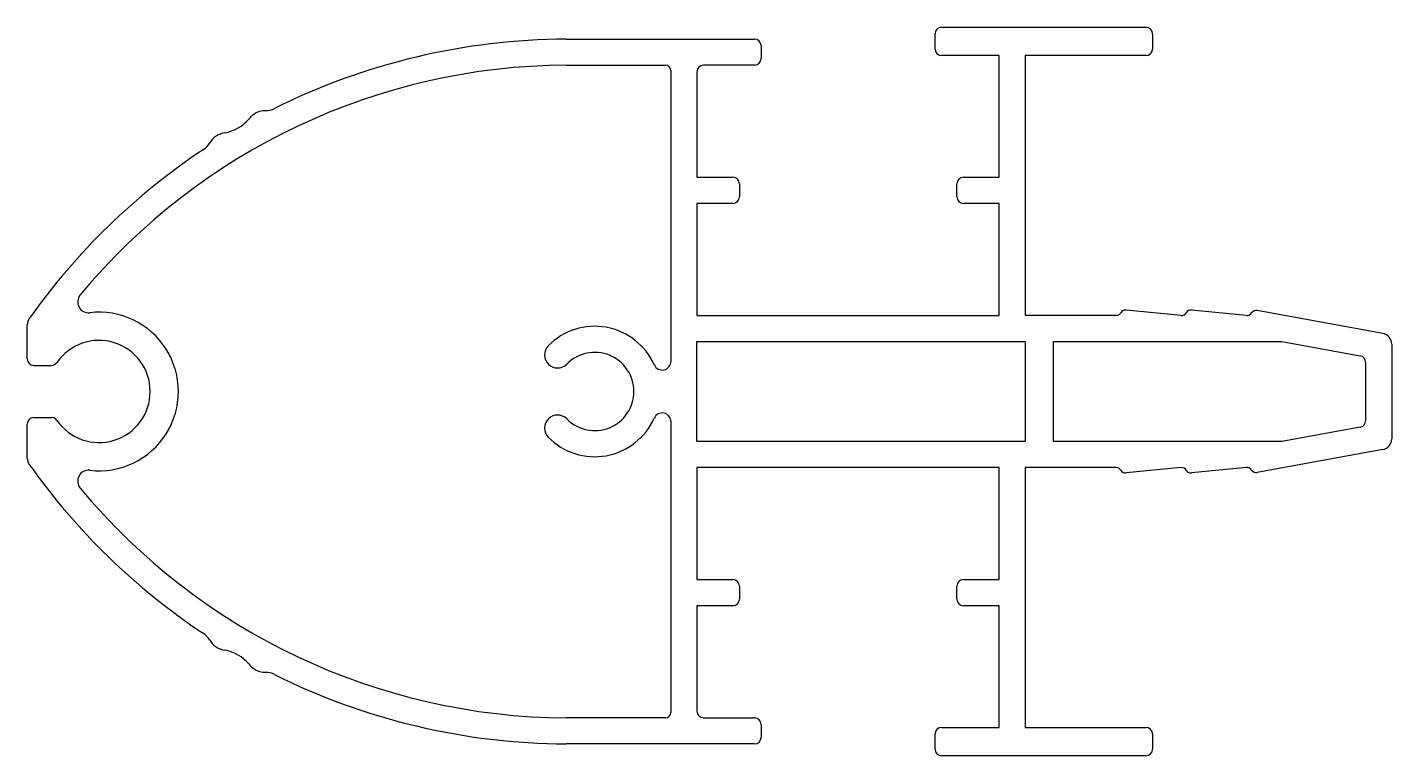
# Model space of a CAD drawing. Extents: x 751.8 to 814.5, y 611 to 644.5.
import ezdxf

# ---------------------------------------------------------------- set-up
doc = ezdxf.new("R2010")
doc.units = 0
doc.layers.get('0').update_dxf_attribs({"linetype": 'CONTINUOUS'})

msp = doc.modelspace()

# ---------------------------------------------------------------- linework, layer by layer
at = {"color": 0}
for p, q in [((793.843, 644.49), (803.243, 644.49)), ((776.572, 643.947), (785.243, 643.947)), ((793.543, 643.49), (793.543, 644.19)), ((803.543, 644.19), (803.543, 643.49)), ((785.543, 643.647), (785.543, 643.047)), ((796.493, 643.19), (793.843, 643.19)), ((796.493, 637.59), (796.493, 643.19)), ((797.693, 643.19), (797.693, 631.235)), ((803.243, 643.19), (797.693, 643.19)), ((776.578, 642.747), (781.143, 642.747)), ((785.243, 642.747), (782.893, 642.747)), ((781.393, 642.497), (781.393, 629.12)), ((782.593, 642.447), (782.593, 637.59)), ((782.593, 637.59), (784.243, 637.59)), ((794.843, 637.59), (796.493, 637.59)), ((784.543, 637.29), (784.543, 636.69)), ((794.543, 636.69), (794.543, 637.29)), ((782.593, 636.39), (782.593, 631.235)), ((784.243, 636.39), (782.593, 636.39)), ((796.493, 636.39), (794.843, 636.39)), ((796.493, 631.235), (796.493, 636.39)), ((804.855, 631.236), (802.327, 631.483)), ((807.866, 631.236), (805.337, 631.483)), ((814.133, 630.405), (808.356, 631.461)), ((751.793, 629.235), (751.793, 630.802)), ((782.593, 631.235), (796.493, 631.235)), ((801.869, 631.235), (797.693, 631.235)), ((782.593, 625.435), (782.593, 630.035)), ((782.593, 630.035), (797.693, 630.035)), ((797.693, 630.035), (797.693, 625.435)), ((798.993, 630.035), (809.484, 630.035)), ((798.993, 625.435), (798.993, 630.035)), ((809.484, 630.035), (813.097, 629.375)), ((814.543, 629.913), (814.543, 625.556)), ((752.093, 628.935), (752.91, 628.935)), ((813.343, 629.08), (813.343, 626.39)), ((752.093, 626.535), (752.91, 626.535)), ((781.393, 626.349), (781.393, 612.972)), ((751.793, 624.667), (751.793, 626.235)), ((813.097, 626.095), (809.484, 625.435)), ((797.693, 625.435), (782.593, 625.435)), ((809.484, 625.435), (798.993, 625.435)), ((814.133, 625.064), (808.356, 624.009)), ((796.493, 624.235), (782.593, 624.235)), ((782.593, 624.235), (782.593, 619.079)), ((796.493, 619.079), (796.493, 624.235)), ((801.869, 624.235), (797.693, 624.235)), ((797.693, 624.235), (797.693, 612.279)), ((804.855, 624.234), (802.327, 623.986)), ((807.866, 624.234), (805.337, 623.986)), ((782.593, 619.079), (784.243, 619.079)), ((784.543, 618.779), (784.543, 618.179)), ((794.543, 618.179), (794.543, 618.779)), ((794.843, 619.079), (796.493, 619.079)), ((784.243, 617.879), (782.593, 617.879)), ((782.593, 617.879), (782.593, 613.022)), ((796.493, 617.879), (794.843, 617.879)), ((796.493, 612.279), (796.493, 617.879)), ((781.143, 612.722), (776.578, 612.722)), ((782.893, 612.722), (785.243, 612.722)), ((785.543, 612.422), (785.543, 611.822)), ((793.543, 611.279), (793.543, 611.979)), ((793.843, 612.279), (796.493, 612.279)), ((797.693, 612.279), (803.243, 612.279)), ((803.543, 611.979), (803.543, 611.279)), ((785.243, 611.522), (776.572, 611.522)), ((803.243, 610.979), (793.843, 610.979))]:
    msp.add_line(p, q, dxfattribs=at)
for centre, radius, start, end in [((793.843, 644.19), 0.3, 90, 180), ((803.243, 644.19), 0.3, 0, 90), ((776.729, 613.514), 30.433, 90.29719, 116.46293), ((785.243, 643.647), 0.3, 0, 90), ((793.843, 643.49), 0.3, 180, 270), ((803.243, 643.49), 0.3, 270, 360), ((776.729, 613.514), 29.233, 90.29719, 140.32979), ((781.143, 642.497), 0.25, 0, 90), ((782.893, 642.447), 0.3, 90, 180), ((785.243, 643.047), 0.3, 270, 0), ((762.722, 641.654), 1, 271.28688, 296.46293), ((760.585, 641.424), 1.809, 279.24241, 320.96956), ((762.767, 639.654), 1, 91.28688, 140.96956), ((761.036, 638.651), 1, 99.24241, 148.65002), ((776.729, 613.514), 30.433, 123.61435, 144.72162), ((759.328, 639.691), 1, 303.61435, 328.65002), ((784.243, 637.29), 0.3, 0, 90), ((794.843, 637.29), 0.3, 90, 180), ((784.243, 636.69), 0.3, 270, 0), ((794.843, 636.69), 0.3, 180, 270), ((754.612, 631.857), 0.5, 140.32979, 276.66545), ((755.094, 627.735), 3.65, 263.33455, 96.66545), ((801.869, 631.485), 0.25, 270, 330), ((802.302, 631.235), 0.25, 84.40072, 150), ((804.88, 631.484), 0.25, 264.40072, 330.03742), ((805.313, 631.235), 0.25, 84.40072, 150.03742), ((807.89, 631.484), 0.25, 264.40072, 327.35734), ((808.311, 631.215), 0.25, 79.64826, 147.35734), ((752.293, 630.802), 0.5, 144.72162, 180), ((777.89, 627.735), 3, 24.0562, 135.52249), ((755.094, 627.735), 2.35, 214.47438, 145.52562), ((814.043, 629.913), 0.5, 0, 79.64826), ((776.178, 629.416), 0.6, 135.52249, 315.52249), ((777.89, 627.735), 1.8, 224.47751, 135.52249), ((752.093, 629.235), 0.3, 180, 270), ((752.91, 629.235), 0.3, 270, 325.52562), ((780.994, 629.12), 0.399, 204.0562, 0), ((813.043, 629.08), 0.3, 360, 79.64826), ((752.093, 626.235), 0.3, 90, 180), ((752.91, 626.235), 0.3, 34.47438, 90), ((776.178, 626.053), 0.6, 44.47751, 224.47751), ((777.89, 627.735), 3, 224.47751, 335.9438), ((780.994, 626.349), 0.399, 0, 155.9438), ((813.043, 626.39), 0.3, 280.35174, 0), ((814.043, 625.556), 0.5, 280.35174, 0), ((752.293, 624.667), 0.5, 180, 215.27838), ((776.729, 641.955), 30.433, 215.27838, 236.38565), ((754.612, 623.613), 0.5, 83.33455, 219.67021), ((801.869, 623.985), 0.25, 30, 90), ((802.302, 624.235), 0.25, 210, 275.59928), ((804.88, 623.985), 0.25, 29.96258, 95.59928), ((805.313, 624.235), 0.25, 209.96258, 275.59928), ((807.89, 623.985), 0.25, 32.64266, 95.59928), ((808.311, 624.255), 0.25, 212.64266, 280.35174), ((776.729, 641.955), 29.233, 219.67021, 269.70281), ((784.243, 618.779), 0.3, 0, 90), ((794.843, 618.779), 0.3, 90, 180), ((784.243, 618.179), 0.3, 270, 0), ((794.843, 618.179), 0.3, 180, 270), ((759.328, 615.778), 1, 31.34998, 56.38565), ((761.036, 616.818), 1, 211.34998, 260.75759), ((760.585, 614.046), 1.809, 39.03044, 80.75759), ((762.767, 615.815), 1, 219.03044, 268.71312), ((762.722, 613.815), 1, 63.53707, 88.71312), ((776.729, 641.955), 30.433, 243.53707, 269.70281), ((781.143, 612.972), 0.25, 270, 0), ((782.893, 613.022), 0.3, 180, 270), ((785.243, 612.422), 0.3, 0, 90), ((785.243, 611.822), 0.3, 270, 0), ((793.843, 611.979), 0.3, 90, 180), ((803.243, 611.979), 0.3, 0, 90), ((793.843, 611.279), 0.3, 180, 270), ((803.243, 611.279), 0.3, 270, 0)]:
    msp.add_arc(centre, radius, start, end, dxfattribs=at)

doc.saveas('drawing.dxf')
